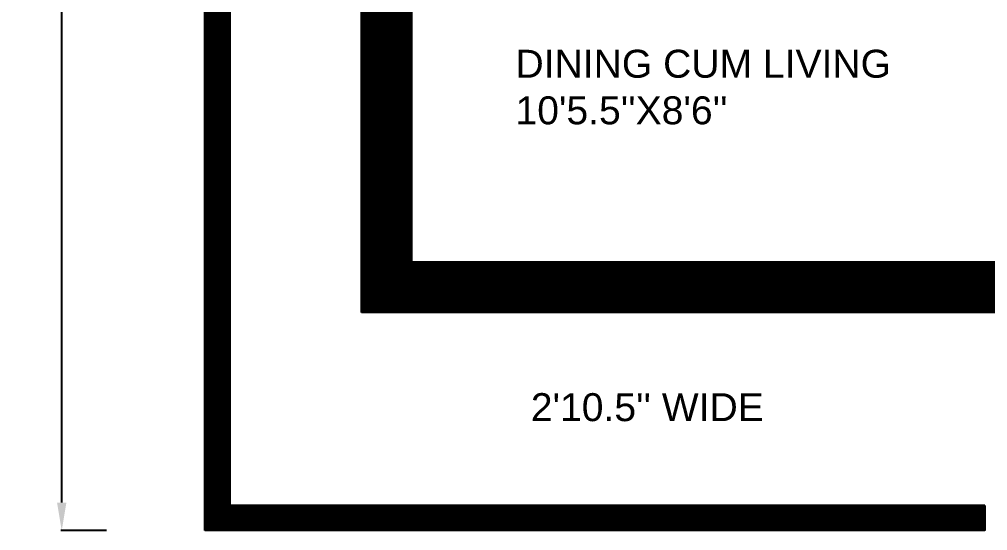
# Model space of a CAD drawing. Header units: inches. Extents: x 413 to 1099, y 231 to 650.
# Drawn here: x 413.3 to 586.4, y 252.1 to 343.6 of the extents above; entities that cross this region are included whole.
import ezdxf

# ---------------------------------------------------------------- set-up
doc = ezdxf.new("R2010")
doc.units = ezdxf.units.IN
doc.header["$MEASUREMENT"] = 0
doc.layers.add('DOOR', color=70, linetype='Continuous')
doc.styles.get("Standard").update_dxf_attribs({"font": 'arial.ttf'})
doc.dimstyles.get("Standard").update_dxf_attribs({"dimtxt": 8, "dimasz": 5, "dimexe": 0.18, "dimexo": 0.0625, "dimgap": 0.09, "dimtad": 0, "dimtih": 1, "dimtoh": 1, "dimdec": 1, "dimzin": 0, "dimdsep": 46, "dimlunit": 4, "dimtxsty": 'Standard', "dimcen": 0.09, "dimadec": 0, "dimazin": 0, "dimtfac": 1, "dimtdec": 1, "dimtofl": 0, "dimtmove": 0, "dimatfit": 3, "dimfxl": 8, "dimfxlon": 1, "dimtolj": 1, "dimtzin": 0, "dimarcsym": 0})

# ---------------------------------------------------------------- blocks, each defined once
blk = doc.blocks.new('*D34')
at = {"color": 0, "lineweight": -2, "transparency": 16777216}
for p, q in [((428.89, 624.15), (420.71, 624.15)), ((420.89, 619.15), (420.89, 442.32)), ((420.89, 257.15), (420.89, 433.97)), ((428.89, 252.15), (420.71, 252.15))]:
    blk.add_line(p, q, dxfattribs=at)
at = {"color": 0, "transparency": 16777216}
for points in [[(420.06, 619.15), (421.73, 619.15), (420.89, 624.15)], [(420.06, 257.15), (421.73, 257.15), (420.89, 252.15)]]:
    blk.add_solid(points, dxfattribs=at)
at = {"layer": 'Defpoints', "color": 0, "transparency": 16777216}
for p in [(446.5, 624.15), (420.89, 252.15), (446.5, 252.15)]:
    blk.add_point(p, dxfattribs=at)
at = {"color": 0, "transparency": 16777216, "insert": (420.89, 438.15), "char_height": 8, "attachment_point": 5}
blk.add_mtext("\\A1;31'", dxfattribs=at)

msp = doc.modelspace()

# ---------------------------------------------------------------- hatches: boundary and pattern name
at = {"layer": 'DOOR', "true_color": 0x636466}
h = msp.add_hatch(dxfattribs=at)
h.set_pattern_fill('ANSI31', color=251)
h.set_pattern_definition([(45, (-2981.29373, -190.62552), (-0.0883883476, 0.0883883476), [])])
h.paths.add_polyline_path([(618, 406.65), (609, 406.65), (609, 403.65), (609, 378.9), (618, 378.9)], flags=17)
h.paths.add_polyline_path([(618, 318.9), (609, 318.9), (609, 300.15), (483.5, 300.15), (483.5, 402.15), (567, 402.15), (567, 442.04), (562.5, 442.04), (562.5, 406.65), (483.5, 406.65), (483.5, 424.65), (474.5, 424.65), (474.5, 291.15), (618, 291.15)])
h.paths.add_polyline_path([(797.5, 402.65), (666, 402.65), (666, 398.65), (666, 393.65), (797.5, 393.65)])
h.paths.add_polyline_path([(806.5, 624.15), (761.51, 624.15), (761.51, 615.15), (797.5, 615.15), (797.5, 507.15), (707.52, 507.15), (707.52, 502.65), (707.5, 432.15), (712, 432.15), (712, 502.65), (763, 502.65), (763, 436.65), (742, 436.65), (742, 432.15), (772.3, 432.15), (772.3, 436.65), (767.5, 436.65), (767.5, 502.65), (797.5, 502.65), (797.5, 432.15), (797.5, 256.65), (705.92, 256.65), (705.92, 252.15), (806.5, 252.15)])
h.paths.add_polyline_path([(455.5, 615.15), (502, 615.15), (502, 624.15), (446.5, 624.15), (446.5, 252.15), (451, 252.15), (451, 502.65), (474.5, 502.65), (474.5, 484.65), (483.5, 484.65), (483.5, 502.65), (562, 502.65), (562, 491.3), (566.5, 491.3), (566.5, 507.15), (455.5, 507.15)])
h.paths.add_polyline_path([(585.92, 256.65), (451, 256.65), (451, 252.15), (585.92, 252.15)])

# ---------------------------------------------------------------- linework, layer by layer
at = {"layer": 'DOOR', "color": 85, "true_color": 0x58ba48}
for p, q in [((446.5, 252.15), (446.5, 624.15)), ((451, 256.65), (451, 502.65)), ((474.5, 291.15), (474.5, 502.65)), ((483.5, 300.15), (483.5, 402.15)), ((609, 300.15), (483.5, 300.15)), ((618, 291.15), (474.5, 291.15)), ((585.92, 256.65), (451, 256.65)), ((585.92, 256.65), (585.92, 252.15)), ((585.92, 252.15), (446.5, 252.15))]:
    msp.add_line(p, q, dxfattribs=at)

# ---------------------------------------------------------------- texts
at = {"layer": 'DOOR', "char_height": 5, "attachment_point": 1}
for s, width, heights, insert in [("DINING CUM LIVING\\P10'5.5''X8'6''", 69.1357, [21.11], (502.02, 338.15)), ("2'10.5'' WIDE", 49.0688, [0], (504.76, 276.73))]:
    msp.add_mtext_dynamic_manual_height_columns(s, width=width, gutter_width=1, heights=heights, dxfattribs=dict(at, insert=insert))

# ---------------------------------------------------------------- dimensions: what is measured, and where the dimension line sits
dim = msp.add_linear_dim(base=(420.89, 252.15), p1=(446.5, 624.15), p2=(446.5, 252.15), angle=90, dimstyle='Standard')
dim.commit()
dim.dimension.update_dxf_attribs({"geometry": '*D34', "text_midpoint": (420.89, 438.15)})

doc.saveas('drawing.dxf')
